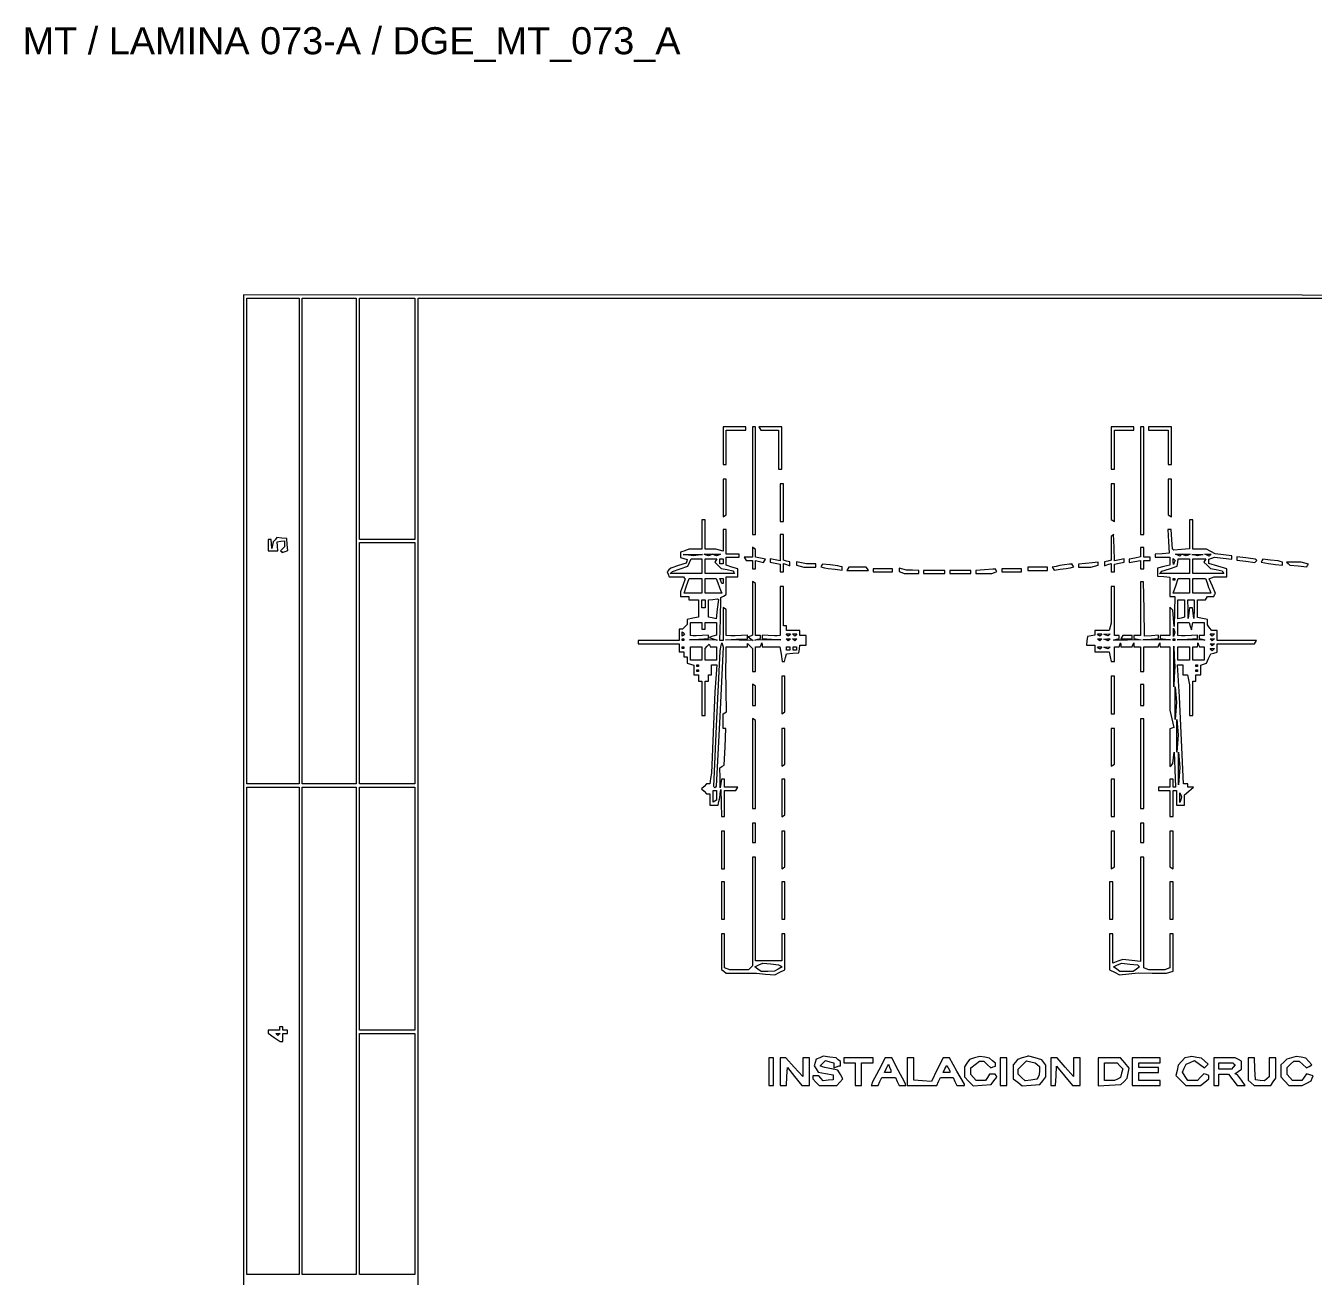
# Paper-space layout 'AN-18-DGE-073-A' of a CAD drawing. Header units: metres, sheet in millimetres. Extents: x 12 to 193, y 4 to 291.
# Drawn here: x 12.2 to 112.1, y 194.2 to 291.3 of the extents above; entities that cross this region are included whole.
import ezdxf

# ---------------------------------------------------------------- set-up
doc = ezdxf.new("R2010")
doc.units = ezdxf.units.M
doc.layers.add('DGE_CONTORNOS', color=7, linetype='Continuous', lineweight=0)
doc.layers.add('DGE_DATOS', color=7, linetype='Continuous', lineweight=0)
doc.styles.add('DGE_ARIAL', font='arial.ttf')

# ---------------------------------------------------------------- blocks, each defined once
blk = doc.blocks.new('LP_REF_DGE_MT_073_A')
at = {"layer": 'DGE_CONTORNOS'}
for points in [[(29.138, 147.379), (29.138, 24.382), (111.284, 24.382), (193.43, 24.382), (193.398, 147.347), (193.367, 270.313), (111.252, 270.344), (29.138, 270.376)], [(33.438, 251.278), (33.438, 232.433), (31.414, 232.433), (29.391, 232.433), (29.391, 251.278), (29.391, 270.123), (31.414, 270.123), (33.438, 270.123)], [(37.864, 251.278), (37.864, 232.433), (35.778, 232.433), (33.691, 232.433), (33.691, 251.278), (33.691, 270.123), (35.778, 270.123), (37.864, 270.123)], [(42.418, 260.764), (42.418, 251.405), (40.267, 251.405), (38.117, 251.405), (38.117, 260.764), (38.117, 270.123), (40.267, 270.123), (42.418, 270.123)], [(193.177, 160.659), (193.177, 51.195), (117.924, 51.195), (42.671, 51.195), (42.671, 160.659), (42.671, 270.123), (117.924, 270.123), (193.177, 270.123)], [(66.322, 258.677), (66.322, 257.222), (66.448, 257.222), (66.574, 257.222), (66.574, 258.55), (66.574, 259.878), (67.333, 259.878), (68.092, 259.878), (68.092, 260.005), (68.092, 260.131), (67.207, 260.131), (66.322, 260.131)], [(68.598, 255.958), (68.598, 251.784), (68.725, 251.784), (68.851, 251.784), (68.851, 255.958), (68.851, 260.131), (68.725, 260.131), (68.598, 260.131)], [(69.167, 260.005), (69.245, 259.878), (69.934, 259.878), (70.622, 259.878), (70.622, 258.361), (70.622, 256.843), (70.748, 256.843), (70.875, 256.843), (70.875, 258.487), (70.875, 260.131), (69.982, 260.131), (69.089, 260.131)], [(96.423, 258.487), (96.423, 256.843), (96.549, 256.843), (96.676, 256.843), (96.676, 258.361), (96.676, 259.878), (97.435, 259.878), (98.193, 259.878), (98.193, 260.005), (98.193, 260.131), (97.308, 260.131), (96.423, 260.131)], [(98.699, 255.958), (98.699, 251.784), (98.826, 251.784), (98.952, 251.784), (98.952, 255.958), (98.952, 260.131), (98.826, 260.131), (98.699, 260.131)], [(99.332, 260.005), (99.332, 259.878), (100.091, 259.878), (100.849, 259.878), (100.849, 258.55), (100.849, 257.222), (100.976, 257.222), (101.102, 257.222), (101.102, 258.677), (101.102, 260.131), (100.217, 260.131), (99.332, 260.131)], [(66.322, 254.622), (66.322, 253.16), (66.448, 253.238), (66.574, 253.317), (66.574, 254.7), (66.574, 256.084), (66.448, 256.084), (66.322, 256.084)], [(70.748, 254.25), (70.748, 252.796), (70.875, 252.796), (71.001, 252.796), (71.001, 254.25), (71.001, 255.705), (70.875, 255.705), (70.748, 255.705)], [(96.423, 254.321), (96.423, 252.937), (96.549, 252.859), (96.676, 252.781), (96.676, 254.243), (96.676, 255.705), (96.549, 255.705), (96.423, 255.705)], [(100.849, 254.7), (100.849, 253.317), (100.976, 253.238), (101.102, 253.16), (101.102, 254.622), (101.102, 256.084), (100.976, 256.084), (100.849, 256.084)], [(64.677, 251.784), (64.677, 250.646), (64.18, 250.646), (63.682, 250.646), (63.358, 250.522), (63.033, 250.399), (63.033, 250.194), (63.033, 249.99), (63.291, 249.922), (63.549, 249.855), (63.504, 249.713), (63.459, 249.571), (62.862, 249.37), (62.264, 249.169), (62.126, 249.03), (61.988, 248.892), (62.064, 248.694), (62.14, 248.496), (62.692, 248.496), (63.244, 248.496), (63.319, 248.421), (63.393, 248.346), (63.213, 247.836), (63.033, 247.326), (63.033, 247.152), (63.033, 246.978), (63.349, 246.978), (63.666, 246.978), (63.666, 246.852), (63.666, 246.725), (64.045, 246.725), (64.424, 246.725), (64.424, 246.043), (64.424, 245.362), (63.982, 245.279), (63.539, 245.196), (63.539, 245.003), (63.539, 244.81), (63.358, 244.629), (63.178, 244.448), (63.042, 244.448), (62.907, 244.448), (62.907, 244.006), (62.907, 243.563), (61.326, 243.563), (59.745, 243.563), (59.745, 243.437), (59.745, 243.31), (61.326, 243.31), (62.907, 243.31), (62.907, 242.994), (62.907, 242.678), (63.096, 242.678), (63.286, 242.678), (63.286, 242.488), (63.286, 242.298), (63.413, 242.298), (63.539, 242.298), (63.539, 242.054), (63.539, 241.81), (63.792, 241.729), (64.045, 241.649), (64.045, 241.278), (64.045, 240.907), (64.235, 240.907), (64.424, 240.907), (64.424, 240.654), (64.424, 240.401), (64.551, 240.401), (64.677, 240.401), (64.677, 239.073), (64.677, 237.745), (64.804, 237.745), (64.93, 237.745), (64.93, 239.073), (64.93, 240.401), (65.057, 240.401), (65.183, 240.401), (65.183, 240.654), (65.183, 240.907), (65.31, 240.907), (65.436, 240.907), (65.436, 241.287), (65.436, 241.666), (65.641, 241.666), (65.846, 241.666), (65.769, 240.623), (65.693, 239.579), (65.558, 236.417), (65.424, 233.255), (65.361, 232.844), (65.298, 232.433), (65.168, 232.433), (65.039, 232.433), (64.849, 232.244), (64.659, 232.054), (64.849, 231.864), (65.039, 231.675), (65.174, 231.675), (65.31, 231.675), (65.31, 231.232), (65.31, 230.789), (65.624, 230.789), (65.937, 230.789), (65.999, 231.074), (66.061, 231.358), (66.111, 231.675), (66.161, 231.991), (66.178, 230.947), (66.195, 229.904), (66.322, 229.904), (66.448, 229.904), (66.448, 230.916), (66.448, 231.927), (66.883, 231.927), (67.318, 231.927), (67.397, 232.054), (67.475, 232.18), (66.961, 232.18), (66.448, 232.18), (66.448, 232.497), (66.448, 232.813), (66.33, 232.813), (66.212, 232.813), (66.159, 232.465), (66.106, 232.117), (66.088, 232.901), (66.069, 233.686), (66.241, 233.787), (66.413, 233.888), (66.479, 235.311), (66.544, 236.734), (66.433, 236.734), (66.322, 236.734), (66.322, 237.295), (66.322, 237.857), (66.462, 237.944), (66.602, 238.03), (66.57, 239.69), (66.539, 241.35), (66.557, 242.204), (66.574, 243.057), (67.397, 243.057), (68.219, 243.057), (68.219, 243.193), (68.219, 243.328), (68.408, 243.139), (68.598, 242.949), (68.598, 242.054), (68.598, 241.16), (68.725, 241.16), (68.851, 241.16), (68.851, 242.109), (68.851, 243.057), (69.03, 243.057), (69.209, 243.057), (69.273, 243.215), (69.337, 243.373), (69.347, 243.215), (69.357, 243.057), (70.045, 243.057), (70.733, 243.057), (70.818, 242.488), (70.903, 241.919), (71.002, 241.919), (71.1, 241.919), (71.178, 242.228), (71.255, 242.536), (71.729, 242.575), (72.203, 242.615), (72.243, 242.899), (72.284, 243.184), (72.528, 243.184), (72.772, 243.184), (72.772, 243.563), (72.772, 243.943), (72.519, 243.943), (72.266, 243.943), (72.266, 244.132), (72.266, 244.322), (71.76, 244.322), (71.254, 244.322), (71.254, 244.512), (71.254, 244.701), (71.128, 244.701), (71.001, 244.701), (71.001, 246.219), (71.001, 247.737), (70.875, 247.737), (70.748, 247.737), (70.748, 245.84), (70.748, 243.943), (70.527, 243.93), (70.306, 243.918), (69.831, 243.94), (69.357, 243.962), (69.357, 243.832), (69.357, 243.702), (70.084, 243.657), (70.811, 243.611), (69.8, 243.602), (68.788, 243.593), (69.009, 243.65), (69.23, 243.708), (69.23, 243.825), (69.23, 243.943), (69.041, 243.943), (68.851, 243.943), (68.851, 245.959), (68.851, 247.975), (68.725, 248.053), (68.598, 248.131), (68.598, 246.047), (68.598, 243.964), (68.44, 243.9), (68.282, 243.835), (68.472, 243.701), (68.661, 243.567), (67.586, 243.59), (66.511, 243.613), (67.365, 243.657), (68.219, 243.701), (68.219, 243.832), (68.219, 243.962), (67.744, 243.94), (67.27, 243.918), (66.922, 243.93), (66.574, 243.943), (66.574, 244.947), (66.574, 245.951), (66.448, 246.029), (66.322, 246.108), (66.322, 244.835), (66.322, 243.563), (66.198, 243.563), (66.074, 243.563), (66.117, 245.224), (66.16, 246.885), (66.367, 247.001), (66.574, 247.117), (66.574, 247.806), (66.574, 248.496), (67.017, 248.496), (67.46, 248.496), (67.46, 248.802), (67.46, 249.108), (67.017, 249.255), (66.574, 249.401), (66.574, 249.707), (66.574, 250.013), (67.08, 250.013), (67.586, 250.013), (67.586, 250.14), (67.586, 250.266), (67.08, 250.266), (66.574, 250.266), (66.574, 251.215), (66.574, 252.163), (66.448, 252.163), (66.322, 252.163), (66.322, 251.327), (66.322, 250.49), (66.037, 250.566), (65.752, 250.642), (65.341, 250.644), (64.93, 250.646), (64.93, 251.784), (64.93, 252.922), (64.804, 252.922), (64.677, 252.922)], [(102.494, 251.797), (102.494, 250.671), (101.893, 250.618), (101.292, 250.564), (101.237, 250.607), (101.181, 250.651), (101.127, 251.407), (101.072, 252.163), (100.948, 252.163), (100.823, 252.163), (100.868, 251.247), (100.913, 250.33), (100.375, 250.291), (99.838, 250.252), (99.838, 250.133), (99.838, 250.013), (100.407, 250.013), (100.976, 250.013), (100.976, 249.71), (100.976, 249.406), (100.502, 249.294), (100.027, 249.182), (100.027, 248.87), (100.027, 248.559), (100.502, 248.52), (100.976, 248.48), (100.976, 247.729), (100.976, 246.978), (101.166, 246.978), (101.355, 246.978), (101.333, 245.808), (101.31, 244.638), (101.262, 245.271), (101.214, 245.903), (101.095, 246.023), (100.976, 246.143), (100.976, 245.043), (100.976, 243.943), (100.597, 243.943), (100.217, 243.943), (100.217, 243.824), (100.217, 243.706), (100.628, 243.655), (101.039, 243.604), (99.964, 243.606), (98.889, 243.609), (99.49, 243.656), (100.091, 243.703), (100.091, 243.833), (100.091, 243.962), (99.553, 243.923), (99.016, 243.884), (98.981, 246), (98.946, 248.116), (98.823, 248.116), (98.699, 248.116), (98.699, 246.029), (98.699, 243.943), (98.446, 243.943), (98.193, 243.943), (98.193, 243.825), (98.193, 243.707), (98.478, 243.652), (98.763, 243.598), (97.688, 243.595), (96.613, 243.593), (96.834, 243.65), (97.055, 243.708), (97.055, 243.825), (97.055, 243.943), (96.865, 243.943), (96.676, 243.943), (96.676, 245.84), (96.676, 247.737), (96.549, 247.737), (96.423, 247.737), (96.421, 246.314), (96.419, 244.891), (96.343, 244.607), (96.267, 244.322), (95.712, 244.322), (95.158, 244.322), (95.158, 244.141), (95.158, 243.96), (94.873, 243.92), (94.589, 243.879), (94.549, 243.532), (94.509, 243.184), (94.833, 243.184), (95.158, 243.184), (95.158, 242.931), (95.158, 242.678), (95.711, 242.678), (96.265, 242.678), (96.341, 242.298), (96.417, 241.919), (96.546, 241.919), (96.676, 241.919), (96.676, 242.488), (96.676, 243.057), (96.855, 243.057), (97.034, 243.057), (97.098, 243.215), (97.162, 243.373), (97.172, 243.215), (97.182, 243.057), (97.614, 243.057), (98.046, 243.057), (98.11, 243.215), (98.174, 243.373), (98.184, 243.215), (98.193, 243.057), (98.446, 243.057), (98.699, 243.057), (98.699, 242.109), (98.699, 241.16), (98.826, 241.16), (98.952, 241.16), (98.952, 242.109), (98.952, 243.057), (99.511, 243.057), (100.07, 243.057), (100.133, 243.215), (100.197, 243.373), (100.207, 243.215), (100.217, 243.057), (100.597, 243.057), (100.976, 243.057), (100.976, 240.601), (100.976, 238.144), (101.129, 237.479), (101.283, 236.815), (101.129, 236.764), (100.976, 236.712), (100.976, 235.243), (100.976, 233.774), (101.093, 233.894), (101.211, 234.014), (101.258, 234.457), (101.306, 234.9), (101.362, 233.54), (101.419, 232.18), (101.324, 232.18), (101.229, 232.18), (101.229, 232.497), (101.229, 232.813), (101.102, 232.813), (100.976, 232.813), (100.976, 232.497), (100.976, 232.18), (100.533, 232.18), (100.091, 232.18), (100.091, 232.054), (100.091, 231.927), (100.533, 231.927), (100.976, 231.927), (100.976, 230.916), (100.976, 229.904), (101.102, 229.904), (101.229, 229.904), (101.229, 230.916), (101.229, 231.927), (101.355, 231.927), (101.482, 231.927), (101.482, 231.358), (101.482, 230.789), (101.798, 230.789), (102.114, 230.789), (102.114, 231.186), (102.114, 231.582), (102.462, 231.881), (102.81, 232.18), (102.589, 232.18), (102.367, 232.18), (102.367, 232.307), (102.367, 232.433), (102.201, 232.433), (102.036, 232.433), (101.88, 235.817), (101.725, 239.2), (101.647, 240.433), (101.57, 241.666), (101.779, 241.666), (101.988, 241.666), (101.988, 241.287), (101.988, 240.907), (102.162, 240.907), (102.336, 240.907), (102.415, 240.512), (102.494, 240.117), (102.494, 238.931), (102.494, 237.745), (102.62, 237.745), (102.747, 237.745), (102.747, 239.073), (102.747, 240.401), (102.873, 240.401), (103, 240.401), (103, 240.654), (103, 240.907), (103.189, 240.907), (103.379, 240.907), (103.379, 241.278), (103.379, 241.649), (103.6, 241.719), (103.822, 241.79), (103.984, 242.157), (104.147, 242.524), (104.395, 242.589), (104.644, 242.654), (104.644, 242.982), (104.644, 243.31), (106.091, 243.31), (107.538, 243.31), (107.616, 243.437), (107.694, 243.563), (106.169, 243.563), (104.644, 243.563), (104.644, 243.943), (104.644, 244.322), (104.436, 244.322), (104.229, 244.322), (104.061, 244.543), (103.893, 244.765), (103.889, 244.976), (103.885, 245.187), (103.505, 245.271), (103.126, 245.354), (103.126, 246.039), (103.126, 246.725), (103.435, 246.725), (103.744, 246.725), (103.822, 246.852), (103.9, 246.978), (104.138, 246.978), (104.376, 246.978), (104.447, 247.093), (104.518, 247.208), (104.274, 247.779), (104.029, 248.349), (104.22, 248.422), (104.412, 248.496), (104.907, 248.496), (105.403, 248.496), (105.403, 248.808), (105.403, 249.121), (104.707, 249.323), (104.011, 249.525), (104.011, 249.693), (104.011, 249.86), (104.227, 249.942), (104.442, 250.025), (105.112, 249.941), (105.782, 249.858), (105.782, 249.987), (105.782, 250.116), (105.138, 250.205), (104.494, 250.293), (104.158, 250.469), (103.822, 250.644), (103.284, 250.645), (102.747, 250.646), (102.747, 251.784), (102.747, 252.922), (102.62, 252.922), (102.494, 252.922)], [(70.748, 250.762), (70.748, 249.74), (70.369, 249.824), (69.989, 249.907), (69.989, 249.767), (69.989, 249.628), (70.369, 249.552), (70.748, 249.476), (70.748, 249.175), (70.748, 248.875), (70.875, 248.875), (71.001, 248.875), (71.001, 249.2), (71.001, 249.525), (71.254, 249.444), (71.507, 249.364), (71.507, 249.511), (71.507, 249.658), (71.254, 249.724), (71.001, 249.79), (71.001, 250.787), (71.001, 251.784), (70.875, 251.784), (70.748, 251.784)], [(96.518, 251.711), (96.423, 251.615), (96.423, 250.703), (96.423, 249.79), (96.17, 249.724), (95.917, 249.658), (95.917, 249.511), (95.917, 249.364), (96.17, 249.444), (96.423, 249.525), (96.423, 249.2), (96.423, 248.875), (96.549, 248.875), (96.676, 248.875), (96.676, 249.175), (96.676, 249.476), (97.055, 249.552), (97.435, 249.628), (97.435, 249.767), (97.435, 249.907), (97.06, 249.825), (96.686, 249.743), (96.649, 250.775), (96.613, 251.806)], [(31.575, 251.379), (31.441, 251.215), (31.379, 250.962), (31.317, 250.709), (31.302, 251.057), (31.288, 251.405), (31.161, 251.405), (31.035, 251.405), (31.035, 250.962), (31.035, 250.519), (31.419, 250.519), (31.803, 250.519), (31.767, 250.867), (31.73, 251.215), (32.015, 251.255), (32.299, 251.296), (32.299, 251.059), (32.299, 250.823), (32.15, 250.673), (32, 250.523), (32.068, 250.455), (32.137, 250.387), (32.351, 250.469), (32.566, 250.551), (32.528, 251.01), (32.489, 251.468), (32.099, 251.506), (31.709, 251.544)], [(42.418, 241.793), (42.418, 232.433), (40.267, 232.433), (38.117, 232.433), (38.117, 241.793), (38.117, 251.152), (40.267, 251.152), (42.418, 251.152)], [(68.598, 250.4), (68.598, 250.013), (68.274, 250.013), (67.951, 250.013), (68.029, 249.887), (68.107, 249.76), (68.353, 249.76), (68.598, 249.76), (68.598, 249.444), (68.598, 249.128), (68.725, 249.128), (68.851, 249.128), (68.851, 249.447), (68.851, 249.765), (69.153, 249.689), (69.456, 249.613), (69.534, 249.74), (69.612, 249.866), (69.232, 249.95), (68.851, 250.033), (68.851, 250.332), (68.851, 250.631), (68.725, 250.709), (68.598, 250.787)], [(98.699, 250.407), (98.699, 250.042), (98.257, 249.958), (97.814, 249.875), (97.814, 249.741), (97.814, 249.606), (98.257, 249.689), (98.699, 249.772), (98.699, 249.45), (98.699, 249.128), (98.826, 249.128), (98.952, 249.128), (98.952, 249.444), (98.952, 249.76), (99.205, 249.76), (99.458, 249.76), (99.458, 249.887), (99.458, 250.013), (99.205, 250.013), (98.952, 250.013), (98.952, 250.393), (98.952, 250.772), (98.826, 250.772), (98.699, 250.772)], [(64.677, 249.318), (64.677, 248.749), (63.455, 248.749), (62.232, 248.749), (62.318, 248.834), (62.403, 248.92), (63.003, 249.119), (63.602, 249.318), (63.727, 249.602), (63.852, 249.887), (64.265, 249.887), (64.677, 249.887)], [(64.395, 250.176), (64.049, 250.123), (63.636, 250.175), (63.223, 250.226), (63.982, 250.227), (64.741, 250.228)], [(65.341, 250.183), (65.183, 250.119), (65.025, 250.183), (64.867, 250.246), (65.183, 250.246), (65.499, 250.246)], [(65.755, 249.765), (65.68, 249.643), (65.93, 249.393), (66.181, 249.142), (66.632, 249.058), (67.083, 248.973), (67.152, 248.861), (67.222, 248.749), (66.076, 248.749), (64.93, 248.749), (64.93, 249.318), (64.93, 249.887), (65.38, 249.887), (65.831, 249.887)], [(65.974, 250.183), (65.816, 250.119), (65.658, 250.183), (65.499, 250.246), (65.816, 250.246), (66.132, 250.246)], [(66.322, 249.697), (66.322, 249.507), (66.195, 249.507), (66.069, 249.507), (66.069, 249.697), (66.069, 249.887), (66.195, 249.887), (66.322, 249.887)], [(72.013, 249.538), (72.013, 249.411), (72.298, 249.334), (72.582, 249.258), (73.056, 249.256), (73.531, 249.255), (73.531, 249.381), (73.531, 249.507), (73.167, 249.507), (72.803, 249.507), (72.408, 249.587), (72.013, 249.666)], [(102.494, 249.318), (102.494, 248.749), (101.334, 248.749), (100.175, 248.749), (100.268, 248.843), (100.362, 248.938), (100.953, 249.128), (101.545, 249.318), (101.586, 249.602), (101.626, 249.887), (102.06, 249.887), (102.494, 249.887)], [(101.315, 249.61), (101.249, 249.444), (101.239, 249.687), (101.229, 249.929), (101.305, 249.853), (101.382, 249.776)], [(101.827, 250.19), (101.751, 250.114), (101.585, 250.18), (101.419, 250.246), (101.661, 250.256), (101.903, 250.266)], [(102.399, 250.183), (102.241, 250.119), (102.083, 250.183), (101.925, 250.246), (102.241, 250.246), (102.557, 250.246)], [(103.347, 250.179), (103.126, 250.121), (102.905, 250.179), (102.683, 250.237), (103.126, 250.237), (103.569, 250.237)], [(103.698, 249.765), (103.623, 249.643), (103.873, 249.393), (104.124, 249.142), (104.575, 249.058), (105.026, 248.973), (105.095, 248.861), (105.165, 248.749), (103.956, 248.749), (102.747, 248.749), (102.747, 249.318), (102.747, 249.887), (103.26, 249.887), (103.773, 249.887)], [(104.104, 250.19), (104.027, 250.114), (103.861, 250.18), (103.695, 250.246), (103.938, 250.256), (104.18, 250.266)], [(106.161, 249.919), (106.161, 249.79), (106.868, 249.701), (107.574, 249.613), (107.648, 249.687), (107.721, 249.76), (107.662, 249.82), (107.603, 249.879), (106.882, 249.963), (106.161, 250.048)], [(108.115, 249.749), (108.048, 249.641), (108.338, 249.582), (108.628, 249.523), (109.165, 249.464), (109.703, 249.405), (109.703, 249.523), (109.703, 249.642), (109.545, 249.691), (109.387, 249.74), (108.784, 249.798), (108.181, 249.856)], [(73.966, 249.369), (73.9, 249.262), (74.189, 249.203), (74.479, 249.144), (75.017, 249.085), (75.554, 249.026), (75.554, 249.144), (75.554, 249.262), (75.396, 249.312), (75.238, 249.361), (74.635, 249.419), (74.033, 249.477)], [(75.997, 249.128), (75.919, 249.002), (76.756, 249.002), (77.593, 249.002), (77.515, 249.128), (77.436, 249.255), (76.756, 249.255), (76.075, 249.255)], [(77.957, 249.002), (77.957, 248.875), (78.716, 248.875), (79.475, 248.875), (79.475, 249.002), (79.475, 249.128), (78.716, 249.128), (77.957, 249.128)], [(79.981, 249.03), (79.981, 248.902), (80.181, 248.825), (80.381, 248.749), (80.94, 248.749), (81.499, 248.749), (81.499, 248.875), (81.499, 249.002), (81.024, 249.003), (80.55, 249.005), (80.266, 249.081), (79.981, 249.158)], [(81.878, 248.875), (81.878, 248.749), (82.7, 248.749), (83.522, 248.749), (83.522, 248.875), (83.522, 249.002), (82.7, 249.002), (81.878, 249.002)], [(83.902, 248.875), (83.902, 248.749), (84.724, 248.749), (85.546, 248.749), (85.546, 248.875), (85.546, 249.002), (84.724, 249.002), (83.902, 249.002)], [(86.589, 249.035), (85.925, 248.988), (85.925, 248.868), (85.925, 248.749), (86.547, 248.749), (87.169, 248.749), (87.369, 248.825), (87.568, 248.902), (87.498, 249.015), (87.428, 249.128), (87.341, 249.105), (87.253, 249.081)], [(87.949, 249.002), (87.949, 248.875), (88.708, 248.875), (89.467, 248.875), (89.467, 249.002), (89.467, 249.128), (88.708, 249.128), (87.949, 249.128)], [(89.973, 249.128), (89.973, 249.002), (90.731, 249.002), (91.49, 249.002), (91.49, 249.128), (91.49, 249.255), (90.731, 249.255), (89.973, 249.255)], [(92.818, 249.422), (92.439, 249.375), (92.149, 249.311), (91.859, 249.247), (91.93, 249.133), (92.001, 249.018), (92.473, 249.081), (92.945, 249.144), (93.234, 249.203), (93.524, 249.262), (93.448, 249.385), (93.372, 249.507), (93.285, 249.489), (93.198, 249.47)], [(94.431, 249.541), (93.893, 249.493), (93.893, 249.374), (93.893, 249.255), (94.368, 249.256), (94.842, 249.258), (95.126, 249.334), (95.411, 249.411), (95.411, 249.522), (95.411, 249.634), (95.19, 249.612), (94.968, 249.59)], [(110.152, 249.524), (110.272, 249.414), (110.932, 249.34), (111.593, 249.267), (111.658, 249.373), (111.724, 249.479), (111.44, 249.555), (111.157, 249.63), (110.594, 249.632), (110.032, 249.634)], [(64.677, 247.8), (64.677, 247.231), (63.989, 247.231), (63.301, 247.231), (63.495, 247.8), (63.689, 248.369), (64.183, 248.369), (64.677, 248.369)], [(65.917, 248.021), (66.043, 247.674), (66.132, 247.452), (66.222, 247.231), (65.576, 247.231), (64.93, 247.231), (64.93, 247.8), (64.93, 248.369), (65.361, 248.369), (65.791, 248.369)], [(66.322, 248.179), (66.322, 247.99), (66.272, 247.99), (66.222, 247.99), (66.149, 248.179), (66.077, 248.369), (66.199, 248.369), (66.322, 248.369)], [(101.355, 248.306), (101.355, 248.243), (101.292, 248.243), (101.229, 248.243), (101.229, 248.306), (101.229, 248.369), (101.292, 248.369), (101.355, 248.369)], [(102.494, 247.8), (102.494, 247.231), (101.869, 247.231), (101.244, 247.231), (101.438, 247.8), (101.632, 248.369), (102.063, 248.369), (102.494, 248.369)], [(103.86, 248.021), (103.986, 247.674), (104.075, 247.452), (104.165, 247.231), (103.456, 247.231), (102.747, 247.231), (102.747, 247.8), (102.747, 248.369), (103.24, 248.369), (103.734, 248.369)], [(64.93, 246.409), (64.93, 246.093), (64.804, 246.093), (64.677, 246.093), (64.677, 246.409), (64.677, 246.725), (64.804, 246.725), (64.93, 246.725)], [(65.873, 246), (65.788, 245.248), (65.485, 245.306), (65.183, 245.363), (65.183, 246.036), (65.183, 246.708), (65.531, 246.751), (65.879, 246.794), (65.918, 246.773), (65.958, 246.752)], [(102.114, 246.044), (102.114, 245.363), (101.861, 245.297), (101.608, 245.231), (101.608, 245.978), (101.608, 246.725), (101.861, 246.725), (102.114, 246.725)], [(102.853, 245.998), (102.833, 245.271), (102.782, 245.682), (102.731, 246.093), (102.62, 246.093), (102.51, 246.093), (102.459, 245.682), (102.408, 245.271), (102.387, 245.998), (102.367, 246.725), (102.62, 246.725), (102.873, 246.725)], [(64.677, 244.701), (64.677, 244.448), (64.804, 244.448), (64.93, 244.448), (64.93, 244.701), (64.93, 244.954), (65.373, 244.954), (65.816, 244.954), (65.816, 244.463), (65.816, 243.972), (65.531, 243.883), (65.246, 243.794), (65.563, 243.691), (65.879, 243.588), (64.804, 243.6), (63.729, 243.611), (64.456, 243.657), (65.183, 243.702), (65.183, 243.832), (65.183, 243.962), (64.709, 243.94), (64.235, 243.918), (64.013, 243.93), (63.792, 243.943), (63.792, 244.448), (63.792, 244.954), (64.235, 244.954), (64.677, 244.954)], [(102.558, 244.67), (102.652, 244.385), (102.708, 244.67), (102.764, 244.954), (103.198, 244.954), (103.632, 244.954), (103.632, 244.448), (103.632, 243.943), (103.442, 243.943), (103.253, 243.943), (103.253, 243.825), (103.253, 243.708), (103.474, 243.65), (103.695, 243.593), (102.62, 243.602), (101.545, 243.612), (102.336, 243.657), (103.126, 243.702), (103.126, 243.832), (103.126, 243.962), (102.652, 243.94), (102.177, 243.918), (101.893, 243.93), (101.608, 243.943), (101.608, 244.448), (101.608, 244.954), (102.036, 244.954), (102.464, 244.954)], [(63.244, 243.985), (63.16, 243.9), (63.16, 244.069), (63.16, 244.238), (63.244, 244.153), (63.328, 244.069)], [(63.286, 243.626), (63.286, 243.563), (63.223, 243.563), (63.16, 243.563), (63.16, 243.626), (63.16, 243.69), (63.223, 243.69), (63.286, 243.69)], [(71.465, 243.985), (71.381, 243.9), (71.296, 243.985), (71.212, 244.069), (71.381, 244.069), (71.549, 244.069)], [(71.465, 243.605), (71.381, 243.521), (71.296, 243.605), (71.212, 243.69), (71.381, 243.69), (71.549, 243.69)], [(71.971, 243.985), (71.886, 243.9), (71.802, 243.985), (71.718, 244.069), (71.886, 244.069), (72.055, 244.069)], [(71.971, 243.605), (71.886, 243.521), (71.802, 243.605), (71.718, 243.69), (71.886, 243.69), (72.055, 243.69)], [(95.622, 243.985), (95.537, 243.9), (95.453, 243.985), (95.369, 244.069), (95.537, 244.069), (95.706, 244.069)], [(95.622, 243.605), (95.537, 243.521), (95.453, 243.605), (95.369, 243.69), (95.537, 243.69), (95.706, 243.69)], [(96.262, 243.993), (96.186, 243.916), (96.02, 243.983), (95.854, 244.049), (96.096, 244.059), (96.339, 244.069)], [(96.262, 243.613), (96.186, 243.537), (96.02, 243.603), (95.854, 243.67), (96.096, 243.68), (96.339, 243.69)], [(97.245, 243.816), (97.167, 243.69), (97.617, 243.69), (98.067, 243.69), (98.067, 243.816), (98.067, 243.943), (97.695, 243.943), (97.323, 243.943)], [(101.355, 243.626), (101.355, 243.563), (101.292, 243.563), (101.229, 243.563), (101.229, 243.626), (101.229, 243.69), (101.292, 243.69), (101.355, 243.69)], [(101.313, 244.037), (101.249, 243.879), (101.249, 244.196), (101.249, 244.512), (101.313, 244.354), (101.376, 244.196)], [(104.349, 243.985), (104.264, 243.9), (104.18, 243.985), (104.096, 244.069), (104.264, 244.069), (104.433, 244.069)], [(104.349, 243.605), (104.264, 243.521), (104.18, 243.605), (104.096, 243.69), (104.264, 243.69), (104.433, 243.69)], [(63.286, 242.994), (63.286, 242.931), (63.223, 242.931), (63.16, 242.931), (63.16, 242.994), (63.16, 243.057), (63.223, 243.057), (63.286, 243.057)], [(64.677, 242.551), (64.677, 242.045), (64.235, 242.045), (63.792, 242.045), (63.792, 242.551), (63.792, 243.057), (64.235, 243.057), (64.677, 243.057)], [(65.573, 243.057), (65.816, 243.057), (65.816, 242.551), (65.816, 242.045), (65.373, 242.045), (64.93, 242.045), (64.93, 242.493), (64.93, 242.941), (65.088, 243.113), (65.246, 243.285), (65.289, 243.171), (65.331, 243.057)], [(66.069, 237.654), (65.797, 232.246), (65.743, 232.192), (65.689, 232.138), (65.645, 232.191), (65.601, 232.244), (65.845, 237.492), (66.089, 242.741), (66.158, 243.057), (66.226, 243.373), (66.283, 243.218), (66.341, 243.063)], [(71.507, 242.931), (71.507, 242.804), (71.381, 242.804), (71.254, 242.804), (71.254, 242.931), (71.254, 243.057), (71.381, 243.057), (71.507, 243.057)], [(72.013, 242.931), (72.013, 242.804), (71.886, 242.804), (71.76, 242.804), (71.76, 242.931), (71.76, 243.057), (71.886, 243.057), (72.013, 243.057)], [(95.622, 242.973), (95.537, 242.889), (95.453, 242.973), (95.369, 243.057), (95.537, 243.057), (95.706, 243.057)], [(96.262, 242.981), (96.186, 242.904), (96.02, 242.971), (95.854, 243.037), (96.096, 243.047), (96.339, 243.057)], [(101.323, 240.749), (101.278, 239.959), (101.278, 241.54), (101.278, 243.12), (101.323, 242.33), (101.367, 241.54)], [(102.494, 242.551), (102.494, 242.045), (102.051, 242.045), (101.608, 242.045), (101.608, 242.551), (101.608, 243.057), (102.051, 243.057), (102.494, 243.057)], [(103.453, 243.057), (103.632, 243.057), (103.632, 242.551), (103.632, 242.045), (103.189, 242.045), (102.747, 242.045), (102.747, 242.551), (102.747, 243.057), (102.936, 243.057), (103.126, 243.057), (103.136, 243.215), (103.146, 243.373), (103.21, 243.215), (103.274, 243.057)], [(104.349, 243.226), (104.264, 243.142), (104.18, 243.226), (104.096, 243.31), (104.264, 243.31), (104.433, 243.31)], [(104.349, 242.846), (104.264, 242.762), (104.18, 242.846), (104.096, 242.931), (104.264, 242.931), (104.433, 242.931)], [(64.424, 241.603), (64.424, 241.54), (64.361, 241.54), (64.298, 241.54), (64.298, 241.603), (64.298, 241.666), (64.361, 241.666), (64.424, 241.666)], [(103.126, 241.603), (103.126, 241.54), (103.063, 241.54), (103, 241.54), (103, 241.603), (103, 241.666), (103.063, 241.666), (103.126, 241.666)], [(64.424, 241.223), (64.424, 241.16), (64.361, 241.16), (64.298, 241.16), (64.298, 241.223), (64.298, 241.287), (64.361, 241.287), (64.424, 241.287)], [(70.875, 239.319), (70.875, 237.857), (71.001, 237.935), (71.128, 238.013), (71.128, 239.397), (71.128, 240.781), (71.001, 240.781), (70.875, 240.781)], [(96.423, 239.326), (96.423, 237.872), (96.549, 237.872), (96.676, 237.872), (96.676, 239.326), (96.676, 240.781), (96.549, 240.781), (96.423, 240.781)], [(103.126, 241.223), (103.126, 241.16), (103.063, 241.16), (103, 241.16), (103, 241.223), (103, 241.287), (103.063, 241.287), (103.126, 241.287)], [(68.598, 239.334), (68.598, 238.504), (68.725, 238.504), (68.851, 238.504), (68.851, 239.256), (68.851, 240.007), (68.725, 240.085), (68.598, 240.163)], [(98.699, 239.326), (98.699, 238.504), (98.826, 238.504), (98.952, 238.504), (98.952, 239.326), (98.952, 240.148), (98.826, 240.148), (98.699, 240.148)], [(101.449, 238.097), (101.402, 237.429), (101.402, 238.694), (101.401, 239.959), (101.448, 239.362), (101.495, 238.766)], [(68.598, 234.022), (68.598, 230.536), (68.725, 230.536), (68.851, 230.536), (68.851, 233.944), (68.851, 237.351), (68.725, 237.429), (68.598, 237.507)], [(70.875, 235.272), (70.875, 233.81), (71.001, 233.888), (71.128, 233.966), (71.128, 235.35), (71.128, 236.734), (71.001, 236.734), (70.875, 236.734)], [(96.423, 235.272), (96.423, 233.81), (96.549, 233.888), (96.676, 233.966), (96.676, 235.35), (96.676, 236.734), (96.549, 236.734), (96.423, 236.734)], [(98.699, 234.014), (98.699, 230.536), (98.826, 230.536), (98.952, 230.536), (98.952, 234.014), (98.952, 237.492), (98.826, 237.492), (98.699, 237.492)], [(101.575, 235.568), (101.529, 234.9), (101.528, 236.164), (101.527, 237.429), (101.575, 236.833), (101.622, 236.236)], [(101.702, 233.038), (101.655, 232.37), (101.655, 233.635), (101.654, 234.9), (101.701, 234.303), (101.748, 233.707)], [(70.875, 231.351), (70.875, 229.889), (71.001, 229.967), (71.128, 230.045), (71.128, 231.429), (71.128, 232.813), (71.001, 232.813), (70.875, 232.813)], [(96.423, 231.358), (96.423, 229.904), (96.549, 229.904), (96.676, 229.904), (96.676, 231.358), (96.676, 232.813), (96.549, 232.813), (96.423, 232.813)], [(33.438, 213.272), (33.438, 194.364), (31.414, 194.364), (29.391, 194.364), (29.391, 213.272), (29.391, 232.18), (31.414, 232.18), (33.438, 232.18)], [(37.864, 213.272), (37.864, 194.364), (35.778, 194.364), (33.691, 194.364), (33.691, 213.272), (33.691, 232.18), (35.778, 232.18), (37.864, 232.18)], [(42.418, 222.758), (42.418, 213.336), (40.267, 213.336), (38.117, 213.336), (38.117, 222.758), (38.117, 232.18), (40.267, 232.18), (42.418, 232.18)], [(65.816, 231.556), (65.816, 231.184), (65.689, 231.105), (65.563, 231.027), (65.563, 231.477), (65.563, 231.927), (65.689, 231.927), (65.816, 231.927)], [(101.822, 231.203), (101.764, 230.979), (101.759, 231.358), (101.755, 231.738), (101.818, 231.582), (101.881, 231.426)], [(66.195, 227.311), (66.195, 225.857), (66.322, 225.857), (66.448, 225.857), (66.448, 227.311), (66.448, 228.766), (66.322, 228.766), (66.195, 228.766)], [(68.598, 228.639), (68.598, 227.88), (68.725, 227.88), (68.851, 227.88), (68.851, 228.639), (68.851, 229.398), (68.725, 229.398), (68.598, 229.398)], [(70.875, 227.304), (70.875, 225.842), (71.001, 225.92), (71.128, 225.998), (71.128, 227.382), (71.128, 228.766), (71.001, 228.766), (70.875, 228.766)], [(96.423, 227.304), (96.423, 225.842), (96.549, 225.92), (96.676, 225.998), (96.676, 227.382), (96.676, 228.766), (96.549, 228.766), (96.423, 228.766)], [(98.699, 228.639), (98.699, 227.88), (98.826, 227.88), (98.952, 227.88), (98.952, 228.639), (98.952, 229.398), (98.826, 229.398), (98.699, 229.398)], [(100.976, 227.382), (100.976, 225.998), (101.102, 225.92), (101.229, 225.842), (101.229, 227.304), (101.229, 228.766), (101.102, 228.766), (100.976, 228.766)], [(68.598, 222.53), (68.598, 218.319), (68.446, 218.167), (68.295, 218.015), (67.571, 218.015), (66.848, 218.015), (66.648, 218.092), (66.448, 218.169), (66.448, 219.483), (66.448, 220.798), (66.322, 220.798), (66.195, 220.798), (66.195, 219.422), (66.195, 218.046), (66.379, 217.894), (66.562, 217.742), (67.738, 217.75), (68.914, 217.759), (69.627, 217.686), (70.339, 217.614), (70.733, 217.818), (71.128, 218.022), (71.128, 219.41), (71.128, 220.798), (71.001, 220.798), (70.875, 220.798), (70.875, 219.751), (70.875, 218.704), (69.863, 218.707), (68.851, 218.711), (68.851, 222.726), (68.851, 226.742), (68.725, 226.742), (68.598, 226.742)], [(98.699, 222.704), (98.699, 218.666), (98.016, 218.736), (97.332, 218.807), (96.941, 218.671), (96.549, 218.534), (96.549, 219.666), (96.549, 220.798), (96.423, 220.798), (96.296, 220.798), (96.296, 219.41), (96.296, 218.022), (96.69, 217.818), (97.085, 217.614), (97.797, 217.69), (98.51, 217.766), (99.611, 217.754), (100.711, 217.742), (100.97, 217.824), (101.229, 217.906), (101.229, 219.352), (101.229, 220.798), (101.102, 220.798), (100.976, 220.798), (100.976, 219.483), (100.976, 218.169), (100.776, 218.092), (100.576, 218.015), (99.964, 218.015), (99.352, 218.015), (99.152, 218.092), (98.952, 218.169), (98.952, 222.455), (98.952, 226.742), (98.826, 226.742), (98.699, 226.742)], [(66.195, 223.39), (66.195, 221.936), (66.322, 221.936), (66.448, 221.936), (66.448, 223.39), (66.448, 224.845), (66.322, 224.845), (66.195, 224.845)], [(70.875, 223.39), (70.875, 221.936), (71.001, 221.936), (71.128, 221.936), (71.128, 223.39), (71.128, 224.845), (71.001, 224.845), (70.875, 224.845)], [(96.296, 223.39), (96.296, 221.936), (96.423, 221.936), (96.549, 221.936), (96.549, 223.39), (96.549, 224.845), (96.423, 224.845), (96.296, 224.845)], [(100.976, 223.39), (100.976, 221.936), (101.102, 221.936), (101.229, 221.936), (101.229, 223.39), (101.229, 224.845), (101.102, 224.845), (100.976, 224.845)], [(70.768, 218.319), (70.909, 218.232), (70.607, 218.065), (70.306, 217.898), (69.792, 217.893), (69.279, 217.889), (69.033, 218.07), (68.788, 218.251), (69.104, 218.385), (69.42, 218.52), (70.024, 218.463), (70.628, 218.406)], [(98.558, 218.325), (98.636, 218.248), (98.39, 218.068), (98.145, 217.889), (97.624, 217.889), (97.104, 217.889), (96.858, 218.07), (96.613, 218.251), (96.929, 218.385), (97.245, 218.52), (97.863, 218.461), (98.481, 218.403)], [(31.92, 213.462), (31.92, 213.336), (31.477, 213.336), (31.035, 213.336), (31.035, 213.214), (31.035, 213.092), (31.507, 212.771), (31.979, 212.45), (32.076, 212.45), (32.173, 212.45), (32.173, 212.767), (32.173, 213.083), (32.363, 213.083), (32.552, 213.083), (32.552, 213.209), (32.552, 213.336), (32.363, 213.336), (32.173, 213.336), (32.173, 213.462), (32.173, 213.589), (32.047, 213.589), (31.92, 213.589)], [(31.878, 212.998), (31.794, 212.914), (31.709, 212.998), (31.625, 213.083), (31.794, 213.083), (31.962, 213.083)], [(42.418, 203.724), (42.418, 194.364), (40.267, 194.364), (38.117, 194.364), (38.117, 203.724), (38.117, 213.083), (40.267, 213.083), (42.418, 213.083)], [(69.863, 210.111), (69.863, 209.036), (70.053, 209.036), (70.242, 209.036), (70.242, 210.111), (70.242, 211.186), (70.053, 211.186), (69.863, 211.186)], [(70.748, 210.111), (70.748, 209.036), (70.995, 209.036), (71.241, 209.036), (71.279, 209.734), (71.317, 210.433), (71.874, 209.734), (72.43, 209.036), (72.727, 209.036), (73.025, 209.036), (73.025, 210.111), (73.025, 211.186), (72.772, 211.186), (72.519, 211.186), (72.514, 210.458), (72.509, 209.731), (71.85, 210.46), (71.191, 211.189), (70.97, 211.187), (70.748, 211.186)], [(73.826, 211.192), (73.553, 211.076), (73.473, 210.822), (73.392, 210.569), (73.544, 210.326), (73.696, 210.082), (74.277, 209.97), (74.859, 209.858), (74.859, 209.668), (74.859, 209.478), (74.468, 209.44), (74.078, 209.402), (73.915, 209.598), (73.753, 209.794), (73.515, 209.794), (73.278, 209.794), (73.278, 209.668), (73.278, 209.541), (73.531, 209.288), (73.784, 209.036), (74.46, 209.036), (75.136, 209.036), (75.372, 209.297), (75.609, 209.559), (75.422, 209.893), (75.234, 210.227), (74.73, 210.328), (74.226, 210.43), (74.046, 210.496), (73.865, 210.563), (74.067, 210.764), (74.268, 210.965), (74.595, 210.883), (74.922, 210.801), (74.922, 210.601), (74.922, 210.4), (75.122, 210.476), (75.322, 210.553), (75.375, 210.553), (75.428, 210.553), (75.428, 210.727), (75.428, 210.902), (75.263, 211.038), (75.099, 211.175), (74.599, 211.241), (74.1, 211.308)], [(75.681, 210.996), (75.681, 210.806), (76.123, 210.806), (76.566, 210.806), (76.566, 209.921), (76.566, 209.036), (76.819, 209.036), (77.072, 209.036), (77.072, 209.921), (77.072, 210.806), (77.515, 210.806), (77.957, 210.806), (77.957, 210.996), (77.957, 211.186), (76.819, 211.186), (75.681, 211.186)], [(78.4, 210.225), (77.894, 209.266), (77.852, 209.151), (77.81, 209.036), (78.076, 209.036), (78.342, 209.036), (78.486, 209.352), (78.63, 209.668), (79.159, 209.668), (79.687, 209.668), (79.831, 209.352), (79.976, 209.036), (80.242, 209.036), (80.508, 209.036), (80.466, 209.151), (80.424, 209.266), (79.918, 210.225), (79.412, 211.183), (79.159, 211.183), (78.906, 211.183)], [(79.34, 210.142), (79.349, 210.047), (79.098, 210.047), (78.848, 210.047), (78.998, 210.375), (79.147, 210.704), (79.239, 210.47), (79.331, 210.237)], [(80.613, 210.111), (80.613, 209.036), (81.754, 209.036), (82.895, 209.036), (83.039, 209.352), (83.183, 209.668), (83.672, 209.668), (84.16, 209.668), (84.304, 209.352), (84.448, 209.036), (84.744, 209.036), (85.04, 209.036), (85.04, 209.085), (85.04, 209.135), (84.463, 210.16), (83.887, 211.186), (83.64, 211.186), (83.394, 211.186), (82.94, 210.269), (82.487, 209.352), (81.803, 209.395), (81.119, 209.438), (81.119, 210.312), (81.119, 211.186), (80.866, 211.186), (80.613, 211.186)], [(85.836, 211.173), (85.431, 211.055), (85.235, 210.776), (85.04, 210.497), (85.04, 210.1), (85.04, 209.702), (85.387, 209.356), (85.733, 209.009), (86.419, 209.066), (87.106, 209.123), (87.337, 209.409), (87.568, 209.694), (87.498, 209.808), (87.428, 209.921), (87.213, 209.921), (86.998, 209.921), (86.84, 209.668), (86.682, 209.415), (86.323, 209.415), (85.965, 209.415), (85.755, 209.646), (85.546, 209.878), (85.546, 210.143), (85.546, 210.408), (85.879, 210.671), (86.212, 210.933), (86.385, 210.933), (86.558, 210.933), (86.82, 210.67), (87.083, 210.407), (87.263, 210.476), (87.443, 210.545), (87.443, 210.656), (87.443, 210.767), (87.222, 210.962), (87, 211.157), (86.621, 211.225), (86.242, 211.292)], [(87.822, 210.111), (87.822, 209.036), (88.075, 209.036), (88.328, 209.036), (88.328, 210.111), (88.328, 211.186), (88.075, 211.186), (87.822, 211.186)], [(89.53, 211.177), (89.151, 211.064), (88.993, 210.848), (88.834, 210.631), (88.834, 210.096), (88.834, 209.56), (89.182, 209.285), (89.53, 209.011), (90.215, 209.067), (90.9, 209.123), (91.132, 209.409), (91.364, 209.696), (91.36, 210.156), (91.356, 210.616), (91.198, 210.824), (91.04, 211.032), (90.538, 211.171), (90.036, 211.311), (89.973, 211.3), (89.909, 211.29)], [(90.699, 210.654), (90.858, 210.522), (90.856, 210.19), (90.854, 209.858), (90.751, 209.695), (90.648, 209.532), (90.198, 209.459), (89.748, 209.386), (89.481, 209.654), (89.214, 209.921), (89.214, 210.116), (89.214, 210.312), (89.536, 210.634), (89.859, 210.957), (90.2, 210.871), (90.54, 210.786)], [(91.743, 210.111), (91.743, 209.036), (91.927, 209.036), (92.111, 209.036), (92.148, 209.792), (92.186, 210.549), (92.81, 209.792), (93.435, 209.036), (93.727, 209.036), (94.02, 209.036), (94.02, 210.111), (94.02, 211.186), (93.767, 211.186), (93.514, 211.186), (93.512, 210.458), (93.51, 209.731), (92.869, 210.458), (92.228, 211.186), (91.986, 211.186), (91.743, 211.186)], [(95.411, 210.096), (95.411, 209.007), (96.297, 209.057), (97.183, 209.107), (97.423, 209.356), (97.663, 209.605), (97.745, 209.999), (97.827, 210.392), (97.493, 210.789), (97.159, 211.186), (96.285, 211.186), (95.411, 211.186)], [(97.105, 210.568), (97.32, 210.33), (97.237, 209.996), (97.153, 209.661), (96.922, 209.538), (96.692, 209.415), (96.305, 209.415), (95.917, 209.415), (95.917, 210.111), (95.917, 210.806), (96.403, 210.806), (96.89, 210.806)], [(98.067, 210.111), (98.067, 209.036), (99.142, 209.036), (100.217, 209.036), (100.217, 209.225), (100.217, 209.415), (99.395, 209.415), (98.573, 209.415), (98.573, 209.731), (98.573, 210.047), (99.332, 210.047), (100.091, 210.047), (100.091, 210.237), (100.091, 210.427), (99.332, 210.427), (98.573, 210.427), (98.573, 210.616), (98.573, 210.806), (99.395, 210.806), (100.217, 210.806), (100.217, 210.996), (100.217, 211.186), (99.142, 211.186), (98.067, 211.186)], [(102.415, 211.226), (102.146, 211.172), (101.879, 210.888), (101.612, 210.604), (101.532, 210.204), (101.452, 209.805), (101.837, 209.42), (102.221, 209.036), (102.783, 209.036), (103.345, 209.036), (103.678, 209.298), (104.011, 209.56), (104.011, 209.681), (104.011, 209.802), (103.815, 209.878), (103.618, 209.953), (103.367, 209.684), (103.116, 209.415), (102.745, 209.415), (102.373, 209.415), (102.162, 209.736), (101.952, 210.058), (102.094, 210.371), (102.237, 210.683), (102.558, 210.83), (102.879, 210.976), (103.268, 210.688), (103.657, 210.401), (103.797, 210.542), (103.938, 210.683), (103.69, 210.922), (103.442, 211.161), (103.063, 211.22), (102.683, 211.28)], [(104.391, 210.111), (104.391, 209.036), (104.581, 209.036), (104.77, 209.036), (104.77, 209.478), (104.77, 209.921), (105.143, 209.921), (105.516, 209.921), (105.854, 209.478), (106.191, 209.036), (106.501, 209.036), (106.811, 209.036), (106.522, 209.447), (106.234, 209.858), (106.126, 209.903), (106.017, 209.948), (106.279, 210.131), (106.541, 210.315), (106.541, 210.619), (106.541, 210.924), (106.296, 211.055), (106.052, 211.186), (105.221, 211.186), (104.391, 211.186)], [(105.95, 210.723), (106.033, 210.64), (105.892, 210.47), (105.751, 210.3), (105.261, 210.3), (104.77, 210.3), (104.77, 210.553), (104.77, 210.806), (105.318, 210.806), (105.866, 210.806)], [(107.047, 210.32), (107.047, 209.454), (107.278, 209.245), (107.509, 209.036), (108.156, 209.036), (108.803, 209.036), (109, 209.317), (109.197, 209.598), (109.197, 210.392), (109.197, 211.186), (108.944, 211.186), (108.691, 211.186), (108.691, 210.442), (108.691, 209.699), (108.509, 209.548), (108.327, 209.397), (107.971, 209.437), (107.616, 209.478), (107.579, 210.332), (107.541, 211.186), (107.294, 211.186), (107.047, 211.186)], [(110.416, 211.183), (110.055, 211.074), (109.816, 210.857), (109.576, 210.64), (109.576, 210.173), (109.576, 209.705), (109.886, 209.37), (110.197, 209.036), (110.715, 209.036), (111.233, 209.036), (111.591, 209.221), (111.949, 209.406), (112.021, 209.594), (112.093, 209.781), (111.835, 209.863), (111.577, 209.945), (111.392, 209.68), (111.206, 209.415), (110.854, 209.415), (110.501, 209.415), (110.292, 209.646), (110.082, 209.878), (110.082, 210.152), (110.082, 210.427), (110.335, 210.68), (110.588, 210.933), (110.801, 210.933), (111.014, 210.933), (111.297, 210.668), (111.579, 210.402), (111.786, 210.518), (111.993, 210.634), (111.765, 210.9), (111.537, 211.165), (111.157, 211.229), (110.778, 211.293)], [(83.9, 210.142), (83.902, 210.047), (83.644, 210.047), (83.387, 210.047), (83.531, 210.317), (83.676, 210.587), (83.787, 210.412), (83.898, 210.237)]]:
    blk.add_lwpolyline(points, close=True, dxfattribs=at)
at = {"layer": 'DGE_DATOS', "style": 'DGE_ARIAL'}
blk.add_text('MT / LAMINA 073-A / DGE_MT_073_A', height=2.1, dxfattribs=at).set_placement((12, 289.039))

psp = doc.layouts.new('AN-18-DGE-073-A')

# ---------------------------------------------------------------- block references
at = {"layer": 'DGE_DATOS'}
psp.add_blockref('LP_REF_DGE_MT_073_A', (0, 0), dxfattribs=at)

doc.saveas('drawing.dxf')
